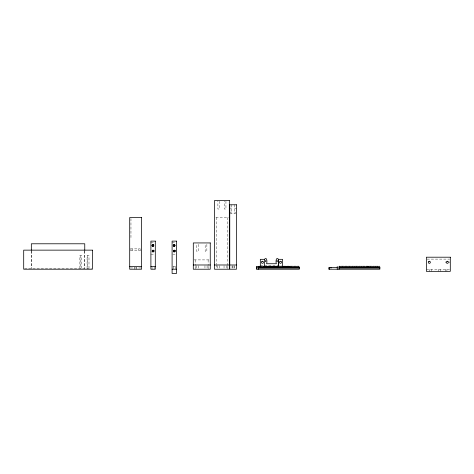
<?xml version="1.0" encoding="UTF-8"?>
<svg xmlns="http://www.w3.org/2000/svg" width="474" height="474" viewBox="0 0 474 474"><rect width="100%" height="100%" fill="white"/><g stroke="black" fill="none" stroke-linecap="round" stroke-linejoin="round"><path stroke-width="0.36" stroke-dasharray="2.37 1.78" d="M230.323 208.548L231.454 208.548M234.677 208.548L236.455 208.548M229.76 212.364L231.454 212.364M234.677 212.364L235.862 212.364M229.76 213.341L235.862 213.341M215.907 217.495L228.628 217.495M150.898 242.386L154.565 242.386M172.098 242.386L175.03 242.386M130.397 248.874L140.233 248.874L140.233 250.355M130.397 250.355L141.566 250.355M150.898 254.171L154.565 254.171M172.832 254.171L175.03 254.171M427.086 259.112L449.577 259.112M194.032 259.894L209.52 259.894M260.327 265.345L281.177 265.345M172.832 266.465L176.5 266.465M130.332 267.952L141.566 267.952M24.547 268.373L91.535 268.373M426.363 269.433L449.577 269.433M446.911 269.433L446.911 271.341M445.21 269.433L445.21 271.341M440.411 269.433L440.411 271.341M438.711 269.433L438.711 271.341M431.447 269.433L431.447 271.341M429.752 269.433L429.752 271.341M234.677 204.78L234.677 213.341M234.168 265.689L234.168 269.22M234.002 265.689L234.002 268.515M232.219 265.689L232.219 268.515M232.047 265.689L232.047 269.22M231.454 204.78L231.454 213.341M227.212 217.495L227.212 265.529M227.212 266.269L227.212 269.22M226.157 265.689L226.157 269.22M225.944 201.243L225.944 209.016L224.249 209.016L224.249 201.243M224.036 265.689L224.036 269.22M219.794 265.689L219.794 269.22M219.581 201.243L219.581 209.016L217.886 209.016L217.886 201.243M217.673 265.689L217.673 269.22M216.612 217.495L216.612 264.048M216.612 264.788L216.612 268.485M208.133 259.894L208.133 265.636M208.133 266.352L208.133 269.22M207.073 265.689L207.073 269.22M206.865 244.347L206.86 251.416L205.165 251.416L205.165 244.347M204.958 265.689L204.958 269.22M198.594 265.689L198.594 269.22M198.381 244.347L198.381 251.416L196.686 251.416L196.686 244.347M196.473 265.689L196.473 269.22M195.412 259.894L195.412 265.636M195.412 266.352L195.412 269.22M175.356 266.465L175.356 269.22M173.241 266.465L173.241 269.22M154.157 267.158L154.157 269.22M152.041 267.158L152.041 269.22M138.538 248.874L138.527 250.355M136.69 267.158L136.69 269.22M134.569 267.158L134.569 269.22M132.643 248.874L132.631 250.355M130.966 218.597L130.966 238.736M130.954 248.874L130.942 250.355M88.993 268.373L88.993 255.658L87.086 255.658L87.086 268.373M87.72 255.658L87.72 268.373M84.757 251.019L84.757 268.373M84.331 251.019L84.331 268.373M81.789 268.373L81.789 255.658L79.881 255.658L79.881 268.373M80.515 255.658L80.515 268.373M31.758 251.019L31.758 268.373M31.331 251.019L31.331 268.373M445.483 262.786A1.914 1.914 0 0 1 445.483 261.796M449.18 261.796A1.914 1.914 0 0 1 449.18 262.786"/><path stroke-width="0.71" d="M258.508 267.069L259.142 266.169L259.853 267.069L260.824 266.198L261.411 267.069L261.944 266.169L262.809 267.069L263.343 266.169L264.208 267.069L264.741 266.169L265.612 267.069L266.068 266.181L267.01 267.069L267.792 266.181L268.408 267.069L268.906 266.175L269.653 267.069L270.304 266.175L271.051 267.069L271.703 266.175L272.609 267.069L273.071 266.181L273.853 267.069L274.825 266.198L275.412 267.069L276.158 266.175L276.81 267.069L277.557 266.175L278.208 267.069L278.919 266.169L279.607 267.069L280.318 266.169L281.011 267.069L281.722 266.169L282.409 267.069L283.12 266.169L283.808 267.069L284.519 266.169L285.212 267.069L285.917 266.169L286.61 267.069L287.321 266.169L287.854 267.069M287.748 267.04L287.066 267.058L288.115 267.04L288.719 266.169L289.484 267.058L290.118 266.169L290.846 267.063L291.522 266.169L292.245 267.063L292.92 266.169L293.649 267.063L294.318 266.169L295.047 267.063L295.717 266.169L296.446 267.063L297.121 266.169L297.808 267.069L298.555 266.175L299.29 267.069L299.29 269.22L256.683 269.22L256.683 266.53M368.411 267.069L367.623 267.058L368.671 267.04L369.098 266.169L369.809 267.069L370.461 266.175L371.207 267.069L371.865 266.175L372.611 267.069L373.263 266.175L374.01 267.069L374.952 266.181L375.408 267.069L376.066 266.175L376.966 267.069L377.428 266.181L378.365 267.069L379.111 266.175L379.852 267.069L379.852 269.22L328.76 269.22L328.76 267.609L337.239 267.609M264.569 259.325L260.327 259.325L260.327 267.283M193.297 264.984L210.255 264.984M214.497 264.984L229.333 264.984M229.76 264.984L236.455 264.984M129.698 266.465L141.566 266.465M150.898 266.465L155.3 266.465M260.564 266.465L256.896 266.465L256.896 269.22M263.917 266.53L278.333 266.53L278.333 259.325L282.569 259.325L282.569 267.099M282.545 266.465L288.903 266.465M284.619 266.69L285.466 266.69M286.047 266.69L287.09 266.69M287.44 266.69L288.524 266.69M288.85 266.69L289.946 266.69M339.064 267.069L339.698 266.169L340.409 267.069L341.102 266.169L341.807 267.069L342.501 266.169L343.212 267.069L343.899 266.169L344.61 267.069L345.297 266.169L346.008 267.069L346.701 266.169L347.412 267.069L348.1 266.169L348.811 267.069L349.498 266.169L350.209 267.069L350.902 266.169L351.767 267.069L352.301 266.169L353.012 267.069L353.948 266.181L354.41 267.069L355.097 266.169L355.808 267.069L356.501 266.169L357.212 267.069L357.9 266.169L358.611 267.069L359.262 266.175L360.009 267.069L360.951 266.181L361.407 267.069L362.065 266.175L362.811 267.069L363.748 266.181L364.21 267.069L364.826 266.181L365.768 267.069L366.515 266.175L367.166 267.069L367.877 266.169L368.339 267.058M256.683 267.609L257.317 267.609M258.508 267.609L299.29 267.609M339.064 267.609L379.852 267.609M258.508 268.148L299.29 268.148M339.064 268.148L379.852 268.148M172.098 269.22L176.5 269.22M339.064 266.53L339.064 269.22M337.239 266.53L337.239 269.22M331.012 267.609L331.012 268.148M329.389 267.609L329.389 269.22M278.392 265.345L278.392 259.106C275.726 256.262 275.755 262.756 276.378 263.734L266.578 263.734C267.2 262.756 267.235 256.262 264.569 259.106L264.569 266.53M258.508 266.53L258.508 269.22M84.757 250.296L84.757 243.784L31.331 243.784L31.331 250.296M152.219 251.51A0.847 0.847 0 0 1 152.622 250.379A0.847 0.847 0 0 1 153.754 250.776A0.847 0.847 0 0 1 153.351 251.907M152.705 251.943A0.847 0.847 0 0 1 152.344 251.694M153.801 245.698A0.847 0.847 0 0 1 152.717 246.213A0.847 0.847 0 0 1 152.201 245.129A0.847 0.847 0 0 1 153.28 244.614M153.641 244.862A0.847 0.847 0 0 1 153.831 245.259M173.905 251.943A0.847 0.847 0 0 1 173.484 250.663A0.847 0.847 0 0 1 174.829 250.592A0.847 0.847 0 0 1 174.551 251.907M174.841 244.862A0.847 0.847 0 0 1 174.426 246.231A0.847 0.847 0 0 1 173.366 245.277A0.847 0.847 0 0 1 174.681 244.714M265.41 260.978C265.825 262.276 266.418 260.066 265.41 260.978M276.875 260.978C277.29 262.276 277.882 260.066 276.875 260.978M262.175 261.269L261.921 261.375A1.061 1.061 0 0 0 262.72 263.313L262.975 263.206A1.061 1.061 0 0 0 262.175 261.269M429.053 261.269L428.798 261.375A1.061 1.061 0 0 0 429.604 263.313L429.859 263.206A1.061 1.061 0 0 0 429.053 261.269M229.333 200.538L214.497 200.538L214.497 269.22L229.333 269.22L229.333 200.538M236.455 204.78L229.76 204.78L229.76 269.22L236.455 269.22L236.455 204.78M141.566 217.536L129.698 217.536L129.698 269.22L141.566 269.22L141.566 217.536M155.3 241.112L150.898 241.112L150.898 269.22L155.3 269.22L155.3 241.112M176.5 241.112L172.098 241.112L172.098 273.462L176.5 273.462L176.5 241.112M210.255 242.937L193.297 242.937L193.297 269.22L210.255 269.22L210.255 242.937M92.389 250.142L23.7 250.142L23.7 269.22L92.389 269.22L92.389 250.142M450.3 257.204L426.363 257.204L426.363 271.341L450.3 271.341L450.3 257.204M447.865 261.375L447.604 261.269A1.061 1.061 0 0 0 446.804 263.206L447.059 263.313A1.061 1.061 0 0 0 447.865 261.375M280.981 261.375L280.727 261.269A1.061 1.061 0 0 0 279.921 263.206L280.175 263.313A1.061 1.061 0 0 0 280.981 261.375M174.752 245.135L174.616 244.963A0.847 0.847 0 0 0 173.294 245.994L173.425 246.166A0.847 0.847 0 0 0 174.752 245.135M175.096 250.562L174.959 250.391A0.847 0.847 0 0 0 173.632 251.421L173.768 251.593A0.847 0.847 0 0 0 175.096 250.562M153.552 245.135L153.416 244.963A0.847 0.847 0 0 0 152.095 245.994L152.231 246.166A0.847 0.847 0 0 0 153.552 245.135M153.896 250.562L153.76 250.391A0.847 0.847 0 0 0 152.432 251.421L152.569 251.593A0.847 0.847 0 0 0 153.896 250.562"/></g></svg>
